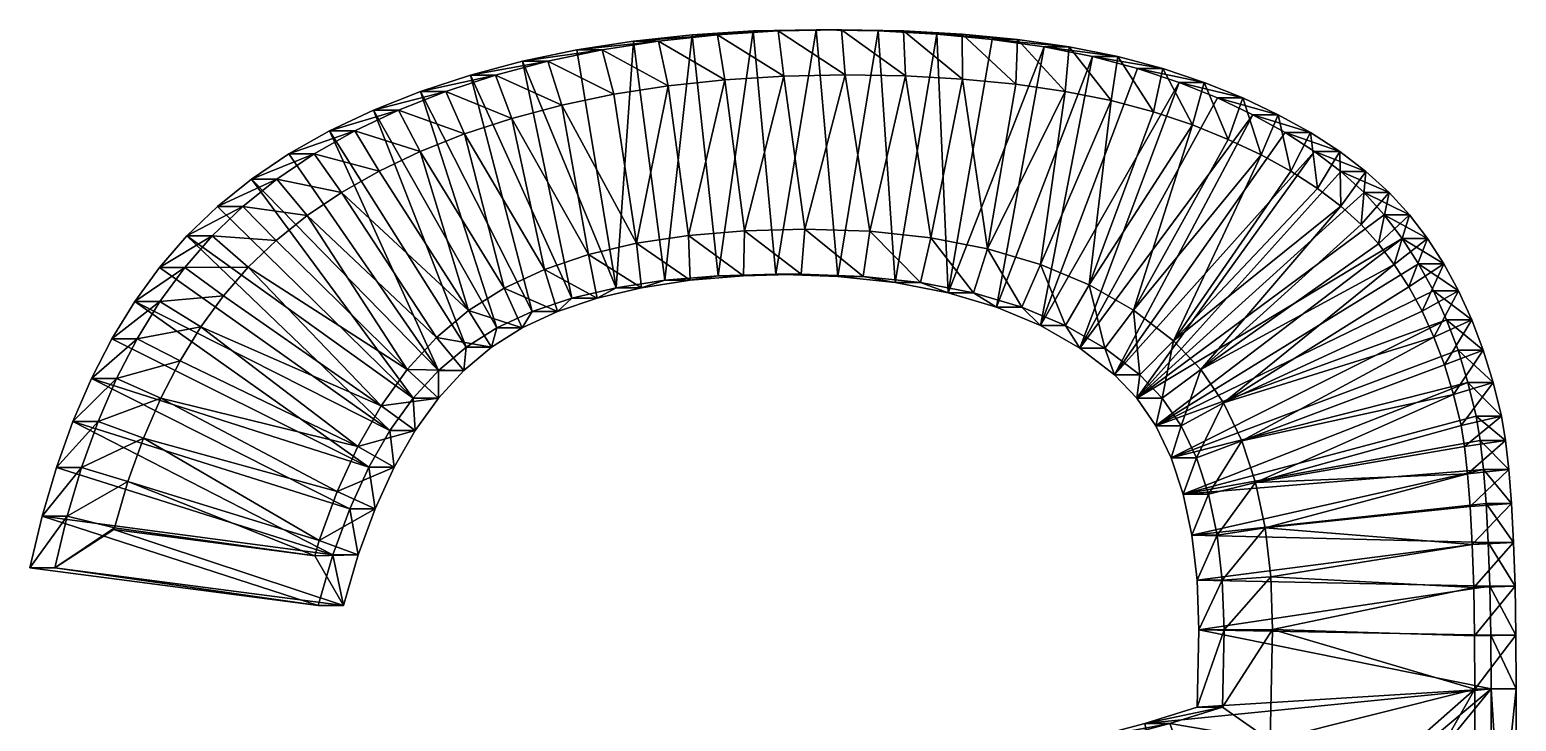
# Model space of a CAD drawing. Header units: metres. Extents: x -136 to 55, y -57 to 41.
# Drawn here: x -133.58 to -124.95, y -5.63 to -1.62 of the extents above; entities that cross this region are included whole.
import ezdxf

# ---------------------------------------------------------------- set-up
doc = ezdxf.new("R2010")
doc.units = ezdxf.units.M
doc.layers.get('0').update_dxf_attribs({"true_color": 0x57e057})

msp = doc.modelspace()

# ---------------------------------------------------------------- meshes
at = {"color": 74, "true_color": 0x58b11a}
mesh = msp.add_polyface(dxfattribs=at)
corners = [(-129.0155, -1.6165, -0.0207), (-129.3819, -1.6238, 0.0146), (-128.869, -1.6165, 1.5007), (-129.2354, -1.6238, 1.536), (-129.7355, -1.6457, 0.0486), (-129.5891, -1.6457, 1.57), (-130.0763, -1.6823, 0.0814), (-129.9298, -1.6823, 1.6028), (-130.4043, -1.7334, 0.113), (-130.1758, -3.1135, 0.091), (-130.0293, -3.1135, 1.6124), (-130.2859, -3.174, 1.6371), (-129.8931, -3.0703, 0.0638), (-129.7466, -3.0703, 1.5852), (-129.5845, -3.0444, 0.0341), (-129.438, -3.0444, 1.5555), (-129.2498, -3.0358, 0.0018), (-129.1033, -3.0358, 1.5233), (-128.8905, -3.0477, -0.0328), (-129.2354, -1.6238, 1.536), (-128.869, -1.6165, 1.5007), (-129.5891, -1.6457, 1.57), (-129.9298, -1.6823, 1.6028), (-130.2578, -1.7334, 1.6344), (-130.2578, -1.7334, 1.6344), (-130.0293, -3.1135, 1.6124), (-130.2859, -3.174, 1.6371), (-129.7466, -3.0703, 1.5852), (-129.438, -3.0444, 1.5555), (-129.1033, -3.0358, 1.5233), (-129.2039, -1.8857, 1.7523), (-128.8477, -1.8786, 1.718), (-129.5462, -1.9069, 1.7853), (-129.875, -1.9421, 1.8169), (-130.1903, -1.9913, 1.8473), (-130.0578, -2.856, 1.8345), (-130.3364, -2.9217, 1.8614), (-129.7562, -2.81, 1.8055), (-129.4312, -2.7827, 1.7742), (-129.0814, -2.7737, 1.7405)]
mesh.append_faces([[corners[k] for k in face] for face in [(4, 12, 6), (1, 14, 4), (0, 16, 1)]], dxfattribs={"vtx0": -1, "vtx1": -1, "color": 74})
mesh.append_faces([[corners[k] for k in face] for face in [(33, 35, 37), (32, 37, 38), (30, 38, 39), (6, 12, 9), (4, 14, 12), (1, 16, 14), (0, 18, 16)]], dxfattribs={"vtx0": -1, "vtx2": -1, "color": 74})
mesh.append_faces([[corners[k] for k in face] for face in [(0, 1, 2), (1, 4, 3), (4, 6, 5), (6, 8, 7), (9, 12, 10), (12, 14, 13), (14, 16, 15), (16, 18, 17), (3, 5, 19), (5, 7, 21), (7, 23, 22), (10, 13, 25), (13, 15, 27), (15, 17, 28), (19, 21, 30), (21, 22, 32), (22, 24, 33), (25, 27, 35), (27, 28, 37), (28, 29, 38)]], dxfattribs={"vtx1": -1, "color": 74})
mesh.append_faces([[corners[k] for k in face] for face in [(33, 34, 35), (32, 33, 37), (30, 32, 38), (31, 30, 39)]], dxfattribs={"vtx1": -1, "vtx2": -1, "color": 74})
mesh.append_faces([[corners[k] for k in face] for face in [(1, 3, 2), (4, 5, 3), (6, 7, 5), (9, 10, 11), (12, 13, 10), (14, 15, 13), (16, 17, 15), (3, 19, 20), (5, 21, 19), (7, 22, 21), (23, 24, 22), (10, 25, 26), (13, 27, 25), (15, 28, 27), (17, 29, 28), (19, 30, 31), (21, 32, 30), (22, 33, 32), (24, 34, 33), (25, 35, 36), (27, 37, 35), (28, 38, 37), (29, 39, 38)]], dxfattribs={"vtx2": -1, "color": 74})
mesh = msp.add_polyface(dxfattribs=at)
corners = [(-126.9108, -1.922, -0.2234), (-127.1519, -1.841, -0.2002), (-126.7643, -1.922, 1.298), (-127.0054, -1.841, 1.3213), (-127.413, -1.7724, -0.175), (-127.2665, -1.7724, 1.3464), (-127.6938, -1.7163, -0.148), (-127.5473, -1.7163, 1.3734), (-127.9945, -1.6726, -0.119), (-127.848, -1.6726, 1.4024), (-128.315, -1.6414, -0.0882), (-128.1685, -1.6414, 1.4332), (-128.6553, -1.6227, -0.0554), (-128.5088, -1.6227, 1.466), (-129.0155, -1.6165, -0.0207), (-128.869, -1.6165, 1.5007), (-127.0054, -1.841, 1.3213), (-127.2665, -1.7724, 1.3464), (-127.5473, -1.7163, 1.3734), (-127.848, -1.6726, 1.4024), (-128.1685, -1.6414, 1.4332), (-128.5088, -1.6227, 1.466), (-128.869, -1.6165, 1.5007), (-129.2354, -1.6238, 1.536), (-127.059, -2.0922, 1.5458), (-126.8337, -2.1679, 1.5241), (-127.304, -2.0278, 1.5694), (-127.5705, -1.9746, 1.595), (-127.8583, -1.9328, 1.6227), (-128.1673, -1.9028, 1.6525), (-128.4973, -1.8846, 1.6843), (-128.8477, -1.8786, 1.718), (-129.2354, -1.6238, 1.536), (-129.0814, -2.7737, 1.7405), (-128.7049, -2.7861, 1.7043), (-128.3514, -2.824, 1.6702), (-128.0214, -2.8879, 1.6384), (-127.715, -2.9787, 1.6089), (-127.4326, -3.0974, 1.5818), (-128.8905, -3.0477, -0.0328), (-128.5574, -3.0833, -0.0648), (-128.2505, -3.1428, -0.0944), (-127.9699, -3.226, -0.1214), (-127.7154, -3.3329, -0.1459), (-127.4872, -3.4637, -0.1679), (-126.6882, -2.0125, -0.2448)]
mesh.append_faces([[corners[k] for k in face] for face in [(12, 39, 14), (10, 40, 12), (8, 41, 10), (6, 41, 8), (4, 42, 6), (1, 43, 4)]], dxfattribs={"vtx0": -1, "vtx1": -1, "color": 74})
mesh.append_faces([[corners[k] for k in face] for face in [(31, 33, 34), (44, 0, 45)]], dxfattribs={"vtx0": -1, "vtx2": -1, "color": 74})
mesh.append_faces([[corners[k] for k in face] for face in [(0, 1, 2), (1, 4, 3), (4, 6, 5), (6, 8, 7), (8, 10, 9), (10, 12, 11), (12, 14, 13), (3, 5, 16), (5, 7, 17), (7, 9, 18), (9, 11, 19), (11, 13, 20), (13, 15, 21), (15, 23, 22), (16, 17, 24), (17, 18, 26), (18, 19, 27), (19, 20, 28), (20, 21, 29), (21, 22, 30), (22, 32, 31)]], dxfattribs={"vtx1": -1, "color": 74})
mesh.append_faces([[corners[k] for k in face] for face in [(30, 31, 34), (29, 30, 35), (28, 29, 36), (27, 28, 36), (26, 27, 37), (24, 26, 38), (25, 24, 38), (1, 0, 43)]], dxfattribs={"vtx1": -1, "vtx2": -1, "color": 74})
mesh.append_faces([[corners[k] for k in face] for face in [(1, 3, 2), (4, 5, 3), (6, 7, 5), (8, 9, 7), (10, 11, 9), (12, 13, 11), (14, 15, 13), (5, 17, 16), (7, 18, 17), (9, 19, 18), (11, 20, 19), (13, 21, 20), (15, 22, 21), (16, 24, 25), (17, 26, 24), (18, 27, 26), (19, 28, 27), (20, 29, 28), (21, 30, 29), (22, 31, 30)]], dxfattribs={"vtx2": -1, "color": 74})
mesh = msp.add_polyface(dxfattribs=at)
corners = [(-128.8905, -3.0477, -0.0328), (-128.744, -3.0477, 1.4887), (-129.1033, -3.0358, 1.5233), (-128.5574, -3.0833, -0.0648), (-128.4109, -3.0833, 1.4566), (-128.2505, -3.1428, -0.0944), (-128.104, -3.1428, 1.427), (-127.9699, -3.226, -0.1214), (-127.8234, -3.226, 1.4), (-127.7154, -3.3329, -0.1459), (-127.5689, -3.3329, 1.3755), (-127.4872, -3.4637, -0.1679), (-127.3407, -3.4637, 1.3535), (-127.2852, -3.6182, -0.1873), (-127.1387, -3.6182, 1.3341), (-127.1555, -3.7536, -0.1998), (-127.009, -3.7536, 1.3216), (-129.1033, -3.0358, 1.5233), (-128.744, -3.0477, 1.4887), (-128.4109, -3.0833, 1.4566), (-128.104, -3.1428, 1.427), (-127.8234, -3.226, 1.4), (-127.5689, -3.3329, 1.3755), (-127.3407, -3.4637, 1.3535), (-127.1387, -3.6182, 1.3341), (-127.009, -3.7536, 1.3216), (-129.0814, -2.7737, 1.7405), (-128.7049, -2.7861, 1.7043), (-128.3514, -2.824, 1.6702), (-128.0214, -2.8879, 1.6384), (-127.715, -2.9787, 1.6089), (-127.4326, -3.0974, 1.5818), (-127.1756, -3.2447, 1.557), (-126.9437, -3.4219, 1.5347), (-128.4973, -1.8846, 1.6843), (-128.1673, -1.9028, 1.6525), (-127.5705, -1.9746, 1.595), (-127.304, -2.0278, 1.5694), (-126.8337, -2.1679, 1.5241), (-128.6553, -1.6227, -0.0554), (-128.315, -1.6414, -0.0882), (-127.6938, -1.7163, -0.148), (-127.413, -1.7724, -0.175), (-126.4832, -2.1095, -0.2646), (-126.9108, -1.922, -0.2234)]
mesh.append_faces([[corners[k] for k in face] for face in [(11, 43, 13), (9, 44, 11)]], dxfattribs={"vtx0": -1, "vtx1": -1, "color": 74})
mesh.append_faces([[corners[k] for k in face] for face in [(34, 27, 28), (35, 28, 29), (36, 29, 30), (37, 30, 31), (38, 31, 32), (39, 3, 0), (40, 5, 3), (41, 7, 5), (42, 9, 7)]], dxfattribs={"vtx0": -1, "vtx2": -1, "color": 74})
mesh.append_faces([[corners[k] for k in face] for face in [(0, 3, 1), (3, 5, 4), (5, 7, 6), (7, 9, 8), (9, 11, 10), (11, 13, 12), (13, 15, 14), (2, 1, 17), (1, 4, 18), (4, 6, 19), (6, 8, 20), (8, 10, 21), (10, 12, 22), (12, 14, 23), (14, 16, 24), (17, 18, 26), (18, 19, 27), (19, 20, 28), (20, 21, 29), (21, 22, 30), (22, 23, 31), (23, 24, 32), (24, 25, 33)]], dxfattribs={"vtx1": -1, "color": 74})
mesh.append_faces([[corners[k] for k in face] for face in [(0, 1, 2), (3, 4, 1), (5, 6, 4), (7, 8, 6), (9, 10, 8), (11, 12, 10), (13, 14, 12), (15, 16, 14), (1, 18, 17), (4, 19, 18), (6, 20, 19), (8, 21, 20), (10, 22, 21), (12, 23, 22), (14, 24, 23), (16, 25, 24), (18, 27, 26), (19, 28, 27), (20, 29, 28), (21, 30, 29), (22, 31, 30), (23, 32, 31), (24, 33, 32)]], dxfattribs={"vtx2": -1, "color": 74})
mesh = msp.add_polyface(dxfattribs=at)
corners = [(-130.4043, -1.7334, 0.113), (-130.2578, -1.7334, 1.6344), (-129.9298, -1.6823, 1.6028), (-130.7194, -1.7992, 0.1433), (-130.5729, -1.7992, 1.6648), (-131.0216, -1.8796, 0.1724), (-130.8751, -1.8796, 1.6939), (-131.0465, -3.459, 0.1748), (-130.9, -3.459, 1.6963), (-131.0595, -3.5932, 1.7116), (-130.8678, -3.3467, 0.1576), (-130.7213, -3.3467, 1.6791), (-130.6631, -3.2517, 0.1379), (-130.5166, -3.2517, 1.6594), (-130.4324, -3.174, 0.1157), (-130.2859, -3.174, 1.6371), (-130.1758, -3.1135, 0.091), (-130.2578, -1.7334, 1.6344), (-130.5729, -1.7992, 1.6648), (-130.8751, -1.8796, 1.6939), (-131.1645, -1.9746, 1.7217), (-131.0595, -3.5932, 1.7116), (-130.9, -3.459, 1.6963), (-130.7213, -3.3467, 1.6791), (-130.5166, -3.2517, 1.6594), (-130.2859, -3.174, 1.6371), (-130.0293, -3.1135, 1.6124), (-130.1903, -1.9913, 1.8473), (-130.492, -2.0543, 1.8763), (-130.7803, -2.1309, 1.9041), (-131.1645, -1.9746, 1.7217), (-131.0551, -2.2212, 1.9306), (-131.2191, -3.4033, 1.9463), (-131.0327, -3.2465, 1.9284), (-130.8247, -3.1158, 1.9084), (-130.5922, -3.0079, 1.886), (-130.3364, -2.9217, 1.8614), (-130.0293, -3.1135, 1.6124), (-131.3132, -2.3236, 1.9554), (-130.0578, -2.856, 1.8345), (-131.311, -1.9746, 0.2003), (-130.0763, -1.6823, 0.0814)]
mesh.append_faces([[corners[k] for k in face] for face in [(5, 12, 40), (3, 14, 5), (0, 16, 3), (41, 16, 0)]], dxfattribs={"vtx0": -1, "vtx1": -1, "color": 74})
mesh.append_faces([[corners[k] for k in face] for face in [(38, 33, 34), (31, 34, 35), (29, 35, 36), (28, 36, 39), (40, 12, 10), (5, 14, 12), (3, 16, 14)]], dxfattribs={"vtx0": -1, "vtx2": -1, "color": 74})
mesh.append_faces([[corners[k] for k in face] for face in [(0, 3, 1), (3, 5, 4), (7, 10, 8), (10, 12, 11), (12, 14, 13), (14, 16, 15), (1, 4, 17), (4, 6, 18), (6, 20, 19), (9, 8, 21), (8, 11, 22), (11, 13, 23), (13, 15, 24), (15, 26, 25), (17, 18, 27), (18, 19, 28), (19, 30, 29), (21, 22, 32), (22, 23, 33), (23, 24, 34), (24, 25, 35), (25, 37, 36)]], dxfattribs={"vtx1": -1, "color": 74})
mesh.append_faces([[corners[k] for k in face] for face in [(31, 38, 34), (29, 31, 35), (28, 29, 36), (27, 28, 39)]], dxfattribs={"vtx1": -1, "vtx2": -1, "color": 74})
mesh.append_faces([[corners[k] for k in face] for face in [(0, 1, 2), (3, 4, 1), (5, 6, 4), (7, 8, 9), (10, 11, 8), (12, 13, 11), (14, 15, 13), (4, 18, 17), (6, 19, 18), (8, 22, 21), (11, 23, 22), (13, 24, 23), (15, 25, 24), (18, 28, 27), (19, 29, 28), (30, 31, 29), (22, 33, 32), (23, 34, 33), (24, 35, 34), (25, 36, 35)]], dxfattribs={"vtx2": -1, "color": 74})
mesh = msp.add_polyface(dxfattribs=at)
corners = [(-131.0216, -1.8796, 0.1724), (-131.311, -1.9746, 0.2003), (-130.8751, -1.8796, 1.6939), (-131.1645, -1.9746, 1.7217), (-131.5845, -2.0831, 0.2266), (-131.438, -2.0831, 1.7481), (-131.8389, -2.2041, 0.2511), (-131.6924, -2.2041, 1.7726), (-132.0743, -2.3376, 0.2738), (-131.9278, -2.3376, 1.7952), (-131.488, -3.9415, 0.2173), (-131.3532, -3.7541, 0.2044), (-131.3415, -3.9415, 1.7388), (-131.2067, -3.7541, 1.7258), (-131.206, -3.5932, 0.1902), (-131.0595, -3.5932, 1.7116), (-131.0465, -3.459, 0.1748), (-131.1645, -1.9746, 1.7217), (-130.8751, -1.8796, 1.6939), (-131.438, -2.0831, 1.7481), (-131.6924, -2.2041, 1.7726), (-131.9278, -2.3376, 1.7952), (-132.1441, -2.4835, 1.8161), (-131.3415, -3.9415, 1.7388), (-131.2067, -3.7541, 1.7258), (-131.0595, -3.5932, 1.7116), (-131.0551, -2.2212, 1.9306), (-131.3132, -2.3236, 1.9554), (-131.5514, -2.4369, 1.9784), (-131.7698, -2.5608, 1.9994), (-132.1441, -2.4835, 1.8161), (-131.9688, -2.695, 2.0185), (-131.5399, -3.7991, 1.9772), (-131.6751, -4.0352, 1.9903), (-131.3881, -3.5881, 1.9626), (-131.2191, -3.4033, 1.9463), (-132.5847, -3.3403, 2.0778), (-132.31, -2.9941, 2.0514), (-132.1487, -2.8395, 2.0359), (-131.0327, -3.2465, 1.9284), (-132.969, -3.1943, 0.3599), (-131.6105, -4.1555, 0.2291), (-132.6661, -2.8129, 0.3308), (-132.2906, -2.4835, 0.2946), (-132.4879, -2.642, 0.3136), (-130.8678, -3.3467, 0.1576)]
mesh.append_faces([[corners[k] for k in face] for face in [(43, 11, 44), (8, 14, 43), (6, 14, 8), (4, 16, 6), (1, 45, 4)]], dxfattribs={"vtx0": -1, "vtx1": -1, "color": 74})
mesh.append_faces([[corners[k] for k in face] for face in [(36, 33, 32), (37, 32, 34), (31, 34, 35), (29, 35, 39), (40, 10, 41), (42, 11, 10), (43, 14, 11), (6, 16, 14), (4, 45, 16)]], dxfattribs={"vtx0": -1, "vtx2": -1, "color": 74})
mesh.append_faces([[corners[k] for k in face] for face in [(0, 1, 2), (1, 4, 3), (4, 6, 5), (6, 8, 7), (10, 11, 12), (11, 14, 13), (14, 16, 15), (3, 5, 17), (5, 7, 19), (7, 9, 20), (9, 22, 21), (12, 13, 23), (13, 15, 24), (17, 19, 26), (19, 20, 27), (20, 21, 28), (21, 30, 29), (23, 24, 32), (24, 25, 34)]], dxfattribs={"vtx1": -1, "color": 74})
mesh.append_faces([[corners[k] for k in face] for face in [(38, 37, 34), (31, 38, 34), (29, 31, 35), (28, 29, 39), (27, 28, 39)]], dxfattribs={"vtx1": -1, "vtx2": -1, "color": 74})
mesh.append_faces([[corners[k] for k in face] for face in [(1, 3, 2), (4, 5, 3), (6, 7, 5), (8, 9, 7), (11, 13, 12), (14, 15, 13), (3, 17, 18), (5, 19, 17), (7, 20, 19), (9, 21, 20), (13, 24, 23), (15, 25, 24), (19, 27, 26), (20, 28, 27), (21, 29, 28), (30, 31, 29), (23, 32, 33), (24, 34, 32), (25, 35, 34)]], dxfattribs={"vtx2": -1, "color": 74})
mesh = msp.add_polyface(dxfattribs=at)
corners = [(-125.6161, -2.8278, -0.3481), (-125.7203, -2.6905, -0.338), (-125.4696, -2.8278, 1.1734), (-125.5738, -2.6905, 1.1834), (-125.8379, -2.5615, -0.3267), (-125.6914, -2.5615, 1.1947), (-125.973, -2.4388, -0.3137), (-125.8265, -2.4388, 1.2077), (-126.1256, -2.3226, -0.299), (-125.9791, -2.3226, 1.2224), (-126.2956, -2.2128, -0.2826), (-126.1491, -2.2128, 1.2388), (-126.4832, -2.1095, -0.2646), (-126.3367, -2.1095, 1.2569), (-126.6882, -2.0125, -0.2448), (-126.5417, -2.0125, 1.2766), (-126.9108, -1.922, -0.2234), (-126.7643, -1.922, 1.298), (-125.4696, -2.8278, 1.1734), (-125.5738, -2.6905, 1.1834), (-125.6914, -2.5615, 1.1947), (-125.8265, -2.4388, 1.2077), (-125.9791, -2.3226, 1.2224), (-126.1491, -2.2128, 1.2388), (-126.3367, -2.1095, 1.2569), (-126.5417, -2.0125, 1.2766), (-126.7643, -1.922, 1.298), (-127.0054, -1.841, 1.3213), (-127.0054, -1.841, 1.3213), (-125.6621, -2.9787, 1.4113), (-125.7531, -2.8588, 1.42), (-125.8545, -2.7475, 1.4298), (-125.9721, -2.6408, 1.4411), (-126.1077, -2.5375, 1.4542), (-126.2616, -2.4382, 1.469), (-126.4341, -2.3431, 1.4856), (-126.6254, -2.2527, 1.504), (-126.8337, -2.1679, 1.5241), (-127.1756, -3.2447, 1.557), (-126.9437, -3.4219, 1.5347), (-127.1555, -3.7536, -0.1998), (-127.2852, -3.6182, -0.1873), (-127.4872, -3.4637, -0.1679)]
mesh.append_faces([[corners[k] for k in face] for face in [(36, 38, 35)]], dxfattribs={"vtx0": -1, "vtx1": -1, "color": 74})
mesh.append_faces([[corners[k] for k in face] for face in [(39, 33, 34), (39, 34, 35), (40, 8, 6), (41, 10, 8), (41, 12, 10), (42, 14, 12)]], dxfattribs={"vtx0": -1, "vtx2": -1, "color": 74})
mesh.append_faces([[corners[k] for k in face] for face in [(0, 1, 2), (1, 4, 3), (4, 6, 5), (6, 8, 7), (8, 10, 9), (10, 12, 11), (12, 14, 13), (14, 16, 15), (2, 3, 18), (3, 5, 19), (5, 7, 20), (7, 9, 21), (9, 11, 22), (11, 13, 23), (13, 15, 24), (15, 17, 25), (17, 27, 26), (18, 19, 29), (19, 20, 30), (20, 21, 31), (21, 22, 32), (22, 23, 33), (23, 24, 34), (24, 25, 35), (25, 26, 36), (26, 28, 37)]], dxfattribs={"vtx1": -1, "color": 74})
mesh.append_faces([[corners[k] for k in face] for face in [(36, 37, 38)]], dxfattribs={"vtx1": -1, "vtx2": -1, "color": 74})
mesh.append_faces([[corners[k] for k in face] for face in [(1, 3, 2), (4, 5, 3), (6, 7, 5), (8, 9, 7), (10, 11, 9), (12, 13, 11), (14, 15, 13), (16, 17, 15), (3, 19, 18), (5, 20, 19), (7, 21, 20), (9, 22, 21), (11, 23, 22), (13, 24, 23), (15, 25, 24), (17, 26, 25), (27, 28, 26), (20, 31, 30), (21, 32, 31), (22, 33, 32), (23, 34, 33), (24, 35, 34), (25, 36, 35), (26, 37, 36)]], dxfattribs={"vtx2": -1, "color": 74})
mesh = msp.add_polyface(dxfattribs=at)
corners = [(-125.235, -3.6629, -0.3848), (-125.0885, -3.6629, 1.1367), (-125.0403, -3.8597, 1.132), (-125.2925, -3.476, -0.3792), (-125.146, -3.476, 1.1422), (-125.3594, -3.2991, -0.3728), (-125.2129, -3.2991, 1.1487), (-125.4357, -3.132, -0.3654), (-125.2892, -3.132, 1.156), (-125.5212, -2.9749, -0.3572), (-125.3747, -2.9749, 1.1642), (-125.6161, -2.8278, -0.3481), (-125.4696, -2.8278, 1.1734), (-125.0885, -3.6629, 1.1367), (-125.0403, -3.8597, 1.132), (-125.146, -3.476, 1.1422), (-125.2129, -3.2991, 1.1487), (-125.2892, -3.132, 1.156), (-125.3747, -2.9749, 1.1642), (-125.4696, -2.8278, 1.1734), (-125.319, -3.733, 1.3782), (-125.3719, -3.5613, 1.3833), (-125.4327, -3.4003, 1.3892), (-125.5015, -3.2497, 1.3958), (-125.5779, -3.1092, 1.4032), (-125.6621, -2.9787, 1.4113), (-125.5738, -2.6905, 1.1834), (-125.7531, -2.8588, 1.42), (-127.009, -3.7536, 1.3216), (-126.7852, -3.5875, 1.5194), (-126.9437, -3.4219, 1.5347), (-126.8993, -3.9143, 1.311), (-126.5465, -4.0016, 1.4964), (-126.6522, -3.7824, 1.5066), (-125.8545, -2.7475, 1.4298), (-125.9721, -2.6408, 1.4411), (-126.1077, -2.5375, 1.4542), (-127.1756, -3.2447, 1.557), (-126.4341, -2.3431, 1.4856), (-126.9561, -4.1004, -0.219), (-127.0458, -3.9143, -0.2104), (-127.1555, -3.7536, -0.1998), (-125.7203, -2.6905, -0.338), (-125.8379, -2.5615, -0.3267), (-125.973, -2.4388, -0.3137), (-127.2852, -3.6182, -0.1873), (-126.1256, -2.3226, -0.299)]
mesh.append_faces([[corners[k] for k in face] for face in [(41, 11, 40), (45, 46, 41)]], dxfattribs={"vtx0": -1, "vtx1": -1, "color": 74})
mesh.append_faces([[corners[k] for k in face] for face in [(32, 21, 22), (33, 22, 23), (33, 23, 24), (33, 24, 25), (29, 25, 27), (29, 27, 34), (29, 34, 35), (30, 35, 36), (39, 3, 0), (39, 5, 3), (40, 7, 5), (40, 9, 7), (40, 11, 9), (41, 42, 11), (41, 43, 42), (41, 44, 43)]], dxfattribs={"vtx0": -1, "vtx2": -1, "color": 74})
mesh.append_faces([[corners[k] for k in face] for face in [(0, 3, 1), (3, 5, 4), (5, 7, 6), (7, 9, 8), (9, 11, 10), (1, 4, 13), (4, 6, 15), (6, 8, 16), (8, 10, 17), (10, 12, 18), (13, 15, 20), (15, 16, 21), (16, 17, 22), (17, 18, 23), (18, 19, 24), (28, 31, 29)]], dxfattribs={"vtx1": -1, "color": 74})
mesh.append_faces([[corners[k] for k in face] for face in [(33, 32, 22), (29, 33, 25), (30, 29, 35), (37, 30, 38)]], dxfattribs={"vtx1": -1, "vtx2": -1, "color": 74})
mesh.append_faces([[corners[k] for k in face] for face in [(0, 1, 2), (3, 4, 1), (5, 6, 4), (7, 8, 6), (9, 10, 8), (11, 12, 10), (1, 13, 14), (4, 15, 13), (6, 16, 15), (8, 17, 16), (10, 18, 17), (12, 19, 18), (15, 21, 20), (16, 22, 21), (17, 23, 22), (18, 24, 23), (19, 25, 24), (26, 27, 25), (28, 29, 30)]], dxfattribs={"vtx2": -1, "color": 74})
mesh = msp.add_polyface(dxfattribs=at)
corners = [(-132.0743, -2.3376, 0.2738), (-132.2906, -2.4835, 0.2946), (-131.9278, -2.3376, 1.7952), (-132.1441, -2.4835, 1.8161), (-132.4879, -2.642, 0.3136), (-132.3414, -2.642, 1.8351), (-132.6661, -2.8129, 0.3308), (-132.5196, -2.8129, 1.8522), (-132.8253, -2.9962, 0.3461), (-132.6788, -2.9962, 1.8675), (-132.969, -3.1943, 0.3599), (-132.8225, -3.1943, 1.8814), (-133.1006, -3.4093, 0.3726), (-132.9541, -3.4093, 1.894), (-133.2201, -3.6413, 0.3841), (-133.0736, -3.6413, 1.9056), (-133.3276, -3.8903, 0.3945), (-133.1811, -3.8903, 1.9159), (-133.423, -4.1562, 0.4037), (-132.1441, -2.4835, 1.8161), (-131.9278, -2.3376, 1.7952), (-132.3414, -2.642, 1.8351), (-132.5196, -2.8129, 1.8522), (-132.6788, -2.9962, 1.8675), (-132.8225, -3.1943, 1.8814), (-132.9541, -3.4093, 1.894), (-133.0736, -3.6413, 1.9056), (-133.1811, -3.8903, 1.9159), (-133.2765, -4.1562, 1.9251), (-131.9688, -2.695, 2.0185), (-132.1487, -2.8395, 2.0359), (-132.31, -2.9941, 2.0514), (-132.4538, -3.1598, 2.0652), (-132.5847, -3.3403, 2.0778), (-132.7059, -3.5383, 2.0895), (-132.8169, -3.7538, 2.1002), (-132.9176, -3.987, 2.1099), (-131.6751, -4.0352, 1.9903), (-131.5399, -3.7991, 1.9772), (-131.7207, -4.3962, 0.2398), (-131.6105, -4.1555, 0.2291), (-131.488, -3.9415, 0.2173), (-131.3532, -3.7541, 0.2044)]
mesh.append_faces([[corners[k] for k in face] for face in [(14, 39, 16), (12, 40, 14), (10, 40, 12), (8, 41, 10), (6, 41, 8), (4, 42, 6)]], dxfattribs={"vtx0": -1, "vtx1": -1, "color": 74})
mesh.append_faces([[corners[k] for k in face] for face in [(0, 1, 2), (1, 4, 3), (4, 6, 5), (6, 8, 7), (8, 10, 9), (10, 12, 11), (12, 14, 13), (14, 16, 15), (16, 18, 17), (3, 5, 19), (5, 7, 21), (7, 9, 22), (9, 11, 23), (11, 13, 24), (13, 15, 25), (15, 17, 26), (17, 28, 27), (19, 21, 29), (21, 22, 30), (22, 23, 31), (23, 24, 32), (24, 25, 33), (25, 26, 34), (26, 27, 35)]], dxfattribs={"vtx1": -1, "color": 74})
mesh.append_faces([[corners[k] for k in face] for face in [(34, 35, 37), (33, 34, 37), (32, 33, 38), (31, 32, 38)]], dxfattribs={"vtx1": -1, "vtx2": -1, "color": 74})
mesh.append_faces([[corners[k] for k in face] for face in [(1, 3, 2), (4, 5, 3), (6, 7, 5), (8, 9, 7), (10, 11, 9), (12, 13, 11), (14, 15, 13), (16, 17, 15), (3, 19, 20), (5, 21, 19), (7, 22, 21), (9, 23, 22), (11, 24, 23), (13, 25, 24), (15, 26, 25), (17, 27, 26), (21, 30, 29), (22, 31, 30), (23, 32, 31), (24, 33, 32), (25, 34, 33), (26, 35, 34), (27, 36, 35)]], dxfattribs={"vtx2": -1, "color": 74})
mesh = msp.add_polyface(dxfattribs=at)
corners = [(-125.1169, -4.5914, -0.3961), (-124.9704, -4.5914, 1.1253), (-124.9617, -4.8461, 1.1245), (-125.1291, -4.3654, -0.3949), (-124.9826, -4.3654, 1.1265), (-125.1448, -4.1681, -0.3934), (-124.9983, -4.1681, 1.128), (-125.1641, -3.9995, -0.3916), (-125.0176, -3.9995, 1.1299), (-125.1868, -3.8597, -0.3894), (-125.0403, -3.8597, 1.132), (-125.235, -3.6629, -0.3848), (-124.9704, -4.5914, 1.1253), (-124.9617, -4.8461, 1.1245), (-124.9826, -4.3654, 1.1265), (-124.9983, -4.1681, 1.128), (-125.0176, -3.9995, 1.1299), (-125.0403, -3.8597, 1.132), (-125.0885, -3.6629, 1.1367), (-126.6899, -4.5486, 1.2909), (-126.6899, -4.5486, 1.2909), (-126.7397, -4.3118, 1.2957), (-126.66, -4.8107, 1.288), (-125.21, -4.603, 1.3677), (-125.2015, -4.8531, 1.3669), (-125.2219, -4.3829, 1.3689), (-125.237, -4.1935, 1.3703), (-125.255, -4.0356, 1.3721), (-125.2751, -3.9122, 1.374), (-125.0885, -3.6629, 1.1367), (-125.319, -3.733, 1.3782), (-126.8096, -4.1004, 1.3024), (-126.5465, -4.0016, 1.4964), (-126.6522, -3.7824, 1.5066), (-126.4667, -4.2433, 1.4887), (-126.4112, -4.5065, 1.4834), (-126.66, -4.8107, 1.288), (-126.3787, -4.7912, 1.4803), (-125.3719, -3.5613, 1.3833), (-126.8364, -4.5486, -0.2306), (-126.8065, -4.8107, -0.2334), (-126.8862, -4.3118, -0.2258), (-126.9561, -4.1004, -0.219), (-127.0458, -3.9143, -0.2104), (-125.3594, -3.2991, -0.3728)]
mesh.append_faces([[corners[k] for k in face] for face in [(39, 0, 40), (41, 5, 39), (42, 11, 41), (43, 44, 42)]], dxfattribs={"vtx0": -1, "vtx1": -1, "color": 74})
mesh.append_faces([[corners[k] for k in face] for face in [(35, 23, 25), (35, 25, 26), (34, 26, 27), (34, 27, 28), (34, 28, 30), (32, 30, 38), (39, 3, 0), (39, 5, 3), (41, 7, 5), (41, 9, 7), (41, 11, 9)]], dxfattribs={"vtx0": -1, "vtx2": -1, "color": 74})
mesh.append_faces([[corners[k] for k in face] for face in [(0, 3, 1), (3, 5, 4), (5, 7, 6), (7, 9, 8), (9, 11, 10), (1, 4, 12), (4, 6, 14), (6, 8, 15), (8, 10, 16), (10, 18, 17), (19, 22, 20), (12, 14, 23), (14, 15, 25), (15, 16, 26), (16, 17, 27), (17, 29, 28), (31, 21, 32), (21, 20, 34), (20, 36, 35)]], dxfattribs={"vtx1": -1, "color": 74})
mesh.append_faces([[corners[k] for k in face] for face in [(35, 37, 23), (34, 35, 26), (32, 34, 30)]], dxfattribs={"vtx1": -1, "vtx2": -1, "color": 74})
mesh.append_faces([[corners[k] for k in face] for face in [(0, 1, 2), (3, 4, 1), (5, 6, 4), (7, 8, 6), (9, 10, 8), (1, 12, 13), (4, 14, 12), (6, 15, 14), (8, 16, 15), (10, 17, 16), (19, 20, 21), (12, 23, 24), (14, 25, 23), (15, 26, 25), (16, 27, 26), (17, 28, 27), (29, 30, 28), (31, 32, 33), (21, 34, 32), (20, 35, 34)]], dxfattribs={"vtx2": -1, "color": 74})
mesh = msp.add_polyface(dxfattribs=at)
corners = [(-127.1555, -3.7536, -0.1998), (-127.0458, -3.9143, -0.2104), (-127.009, -3.7536, 1.3216), (-126.8993, -3.9143, 1.311), (-126.9561, -4.1004, -0.219), (-126.8096, -4.1004, 1.3024), (-126.8862, -4.3118, -0.2258), (-126.7397, -4.3118, 1.2957), (-126.8364, -4.5486, -0.2306), (-126.6899, -4.5486, 1.2909), (-126.8065, -4.8107, -0.2334), (-126.7965, -5.0982, -0.2344), (-126.66, -4.8107, 1.288), (-126.806, -5.5468, -0.2335), (-126.65, -5.0982, 1.287), (-127.1102, -5.6431, -0.2042), (-126.6595, -5.5468, 1.288), (-126.9637, -5.6431, 1.3172), (-127.4594, -5.7354, -0.1706), (-127.313, -5.7354, 1.3509), (-127.8536, -5.8238, -0.1326), (-127.7071, -5.8238, 1.3888), (-128.2927, -5.9083, -0.0903), (-128.1462, -5.9083, 1.4311), (-128.7768, -5.9889, -0.0437), (-128.6303, -5.9889, 1.4777), (-129.3058, -6.0656, 0.0072), (-127.009, -3.7536, 1.3216), (-126.8993, -3.9143, 1.311), (-126.8096, -4.1004, 1.3024), (-126.7397, -4.3118, 1.2957), (-126.6595, -5.5468, 1.288), (-126.9637, -5.6431, 1.3172), (-127.313, -5.7354, 1.3509), (-127.7071, -5.8238, 1.3888), (-128.1462, -5.9083, 1.4311), (-128.6303, -5.9889, 1.4777), (-129.1593, -6.0656, 1.5287), (-129.1593, -6.0656, 1.5287), (-126.6522, -3.7824, 1.5066), (-126.7852, -3.5875, 1.5194), (-126.8704, -5.8949, 1.5276), (-126.3818, -5.7403, 1.4806), (-127.2304, -5.99, 1.5623), (-127.6332, -6.0804, 1.6011), (-128.0794, -6.1663, 1.644), (-128.5694, -6.2479, 1.6912), (-129.1034, -6.3253, 1.7426), (-126.4313, -6.5317, 1.4853), (-127.4503, -7.1085, -0.1714), (-126.84, -6.9006, -0.2302)]
mesh.append_faces([[corners[k] for k in face] for face in [(18, 49, 20), (15, 50, 18)]], dxfattribs={"vtx0": -1, "vtx1": -1, "color": 74})
mesh.append_faces([[corners[k] for k in face] for face in [(0, 1, 2), (1, 4, 3), (4, 6, 5), (6, 8, 7), (8, 10, 9), (10, 11, 12), (11, 13, 14), (13, 15, 16), (15, 18, 17), (18, 20, 19), (20, 22, 21), (22, 24, 23), (24, 26, 25), (2, 3, 27), (3, 5, 28), (5, 7, 29), (7, 9, 30), (16, 17, 31), (17, 19, 32), (19, 21, 33), (21, 23, 34), (23, 25, 35), (25, 37, 36), (28, 29, 39), (32, 33, 41), (33, 34, 43), (34, 35, 44), (35, 36, 45), (36, 38, 46)]], dxfattribs={"vtx1": -1, "color": 74})
mesh.append_faces([[corners[k] for k in face] for face in [(41, 43, 48)]], dxfattribs={"vtx1": -1, "vtx2": -1, "color": 74})
mesh.append_faces([[corners[k] for k in face] for face in [(1, 3, 2), (4, 5, 3), (6, 7, 5), (8, 9, 7), (15, 17, 16), (18, 19, 17), (20, 21, 19), (22, 23, 21), (24, 25, 23), (3, 28, 27), (5, 29, 28), (7, 30, 29), (17, 32, 31), (19, 33, 32), (21, 34, 33), (23, 35, 34), (25, 36, 35), (37, 38, 36), (28, 39, 40), (32, 41, 42), (33, 43, 41), (34, 44, 43), (35, 45, 44), (36, 46, 45), (38, 47, 46)]], dxfattribs={"vtx2": -1, "color": 74})
mesh = msp.add_polyface(dxfattribs=at)
corners = [(-133.423, -4.1562, 0.4037), (-133.2765, -4.1562, 1.9251), (-133.1811, -3.8903, 1.9159), (-133.5064, -4.4391, 0.4117), (-133.3599, -4.4391, 1.9331), (-133.5777, -4.7389, 0.4186), (-133.4312, -4.7389, 1.94), (-131.9041, -4.9573, 0.2574), (-131.7576, -4.9573, 1.7788), (-131.8186, -4.6634, 0.2492), (-131.6721, -4.6634, 1.7706), (-131.7207, -4.3962, 0.2398), (-131.5742, -4.3962, 1.7612), (-131.6105, -4.1555, 0.2291), (-131.6059, -6.4542, 0.2287), (-131.7943, -6.5198, 0.2468), (-131.4594, -6.4542, 1.7501), (-131.6478, -6.5198, 1.7683), (-131.9771, -6.5928, 0.2644), (-131.8306, -6.5928, 1.7859), (-132.1543, -6.6733, 0.2815), (-133.2765, -4.1562, 1.9251), (-133.1811, -3.8903, 1.9159), (-133.3599, -4.4391, 1.9331), (-133.4312, -4.7389, 1.94), (-131.7576, -4.9573, 1.7788), (-131.6721, -4.6634, 1.7706), (-131.6478, -6.5198, 1.7683), (-131.8306, -6.5928, 1.7859), (-132.0078, -6.6733, 1.8029), (-132.9176, -3.987, 2.1099), (-133.0077, -4.2379, 2.1186), (-133.0869, -4.5068, 2.1262), (-133.0892, -4.5166, 2.1264), (-131.9244, -4.6686, 2.0143), (-131.899, -4.5813, 2.0118), (-131.5742, -4.3962, 1.7612), (-131.7946, -4.296, 2.0018), (-131.4641, -4.1555, 1.7506), (-131.6751, -4.0352, 1.9903), (-132.8169, -3.7538, 2.1002), (-133.3276, -3.8903, 0.3945), (-133.2201, -3.6413, 0.3841)]
mesh.append_faces([[corners[k] for k in face] for face in [(3, 7, 5)]], dxfattribs={"vtx0": -1, "color": 74})
mesh.append_faces([[corners[k] for k in face] for face in [(0, 9, 3), (41, 9, 0)]], dxfattribs={"vtx0": -1, "vtx1": -1, "color": 74})
mesh.append_faces([[corners[k] for k in face] for face in [(31, 34, 35), (30, 35, 37), (40, 37, 39), (3, 9, 7), (41, 11, 9), (42, 13, 11)]], dxfattribs={"vtx0": -1, "vtx2": -1, "color": 74})
mesh.append_faces([[corners[k] for k in face] for face in [(0, 3, 1), (3, 5, 4), (5, 7, 6), (7, 9, 8), (9, 11, 10), (11, 13, 12), (14, 15, 16), (15, 18, 17), (18, 20, 19), (1, 4, 21), (4, 6, 23), (6, 8, 24), (8, 10, 25), (10, 12, 26), (17, 19, 27), (19, 29, 28), (22, 21, 30), (21, 23, 31), (23, 24, 32), (24, 25, 33), (25, 26, 34), (26, 36, 35), (36, 38, 37)]], dxfattribs={"vtx1": -1, "color": 74})
mesh.append_faces([[corners[k] for k in face] for face in [(31, 32, 34), (30, 31, 35), (40, 30, 37)]], dxfattribs={"vtx1": -1, "vtx2": -1, "color": 74})
mesh.append_faces([[corners[k] for k in face] for face in [(0, 1, 2), (3, 4, 1), (5, 6, 4), (7, 8, 6), (9, 10, 8), (11, 12, 10), (15, 17, 16), (18, 19, 17), (1, 21, 22), (4, 23, 21), (6, 24, 23), (8, 25, 24), (10, 26, 25), (19, 28, 27), (21, 31, 30), (23, 32, 31), (24, 33, 32), (25, 34, 33), (26, 35, 34), (36, 37, 35), (38, 39, 37), (32, 33, 34)]], dxfattribs={"vtx2": -1, "color": 74})
mesh = msp.add_polyface(dxfattribs=at)
corners = [(-131.6105, -4.1555, 0.2291), (-131.4641, -4.1555, 1.7506), (-131.5742, -4.3962, 1.7612), (-131.488, -3.9415, 0.2173), (-131.3415, -3.9415, 1.7388), (-129.3058, -6.0656, 0.0072), (-129.1593, -6.0656, 1.5287), (-128.6303, -5.9889, 1.4777), (-129.8798, -6.1384, 0.0625), (-129.7333, -6.1384, 1.5839), (-130.1619, -6.174, 0.0897), (-130.0154, -6.174, 1.6111), (-130.4229, -6.21, 0.1148), (-130.2764, -6.21, 1.6362), (-130.6628, -6.2464, 0.1379), (-130.5163, -6.2464, 1.6593), (-130.8817, -6.2832, 0.159), (-130.7352, -6.2832, 1.6804), (-131.0794, -6.3204, 0.178), (-130.9329, -6.3204, 1.6994), (-131.2561, -6.358, 0.195), (-131.1096, -6.358, 1.7164), (-131.4117, -6.396, 0.21), (-131.2652, -6.396, 1.7314), (-131.6059, -6.4542, 0.2287), (-131.4594, -6.4542, 1.7501), (-131.5742, -4.3962, 1.7612), (-131.6721, -4.6634, 1.7706), (-131.4641, -4.1555, 1.7506), (-131.3415, -3.9415, 1.7388), (-129.1593, -6.0656, 1.5287), (-129.7333, -6.1384, 1.5839), (-130.0154, -6.174, 1.6111), (-130.2764, -6.21, 1.6362), (-130.5163, -6.2464, 1.6593), (-130.7352, -6.2832, 1.6804), (-130.9329, -6.3204, 1.6994), (-131.1096, -6.358, 1.7164), (-131.2652, -6.396, 1.7314), (-131.4594, -6.4542, 1.7501), (-131.6751, -4.0352, 1.9903), (-129.1034, -6.3253, 1.7426), (-129.6797, -6.3984, 1.7981), (-129.9604, -6.4338, 1.8252), (-130.2182, -6.4694, 1.85), (-130.4544, -6.5052, 1.8727), (-130.6687, -6.5412, 1.8934), (-130.861, -6.5774, 1.9119)]
mesh.append_faces([[corners[k] for k in face] for face in [(0, 3, 1), (5, 8, 6), (8, 10, 9), (10, 12, 11), (12, 14, 13), (14, 16, 15), (16, 18, 17), (18, 20, 19), (20, 22, 21), (22, 24, 23), (2, 1, 26), (1, 4, 28), (6, 9, 30), (9, 11, 31), (11, 13, 32), (13, 15, 33), (15, 17, 34), (17, 19, 35), (19, 21, 36), (21, 23, 37), (23, 25, 38), (28, 29, 40), (30, 31, 41), (31, 32, 42), (32, 33, 43), (33, 34, 44), (34, 35, 45), (35, 36, 46), (36, 37, 47)]], dxfattribs={"vtx1": -1, "color": 74})
mesh.append_faces([[corners[k] for k in face] for face in [(0, 1, 2), (3, 4, 1), (5, 6, 7), (8, 9, 6), (10, 11, 9), (12, 13, 11), (14, 15, 13), (16, 17, 15), (18, 19, 17), (20, 21, 19), (22, 23, 21), (24, 25, 23), (2, 26, 27), (1, 28, 26), (4, 29, 28), (9, 31, 30), (11, 32, 31), (13, 33, 32), (15, 34, 33), (17, 35, 34), (19, 36, 35), (21, 37, 36), (23, 38, 37), (25, 39, 38), (31, 42, 41), (32, 43, 42), (33, 44, 43), (34, 45, 44)]], dxfattribs={"vtx2": -1, "color": 74})
mesh = msp.add_polyface(dxfattribs=at)
corners = [(-125.1012, -7.7276, -0.3976), (-125.1012, -5.4418, -0.3976), (-124.9547, -7.7276, 1.1238), (-124.9547, -5.4418, 1.1238), (-125.1029, -5.1296, -0.3975), (-124.9564, -5.1296, 1.124), (-125.1082, -4.8461, -0.397), (-124.9617, -4.8461, 1.1245), (-125.1169, -4.5914, -0.3961), (-126.8065, -4.8107, -0.2334), (-126.66, -4.8107, 1.288), (-126.6899, -4.5486, 1.2909), (-126.7965, -5.0982, -0.2344), (-126.65, -5.0982, 1.287), (-126.806, -5.5468, -0.2335), (-126.6595, -5.5468, 1.288), (-124.9547, -7.7276, 1.1238), (-124.9547, -5.4418, 1.1238), (-124.9564, -5.1296, 1.124), (-124.9617, -4.8461, 1.1245), (-124.9704, -4.5914, 1.1253), (-126.66, -4.8107, 1.288), (-126.6899, -4.5486, 1.2909), (-126.65, -5.0982, 1.287), (-126.6595, -5.5468, 1.288), (-126.6935, -6.9006, 1.2912), (-126.6595, -7.527, 1.288), (-126.6935, -6.9006, 1.2912), (-126.6595, -7.527, 1.288), (-125.1946, -7.7281, 1.3663), (-125.1946, -5.4425, 1.3663), (-125.1963, -5.1327, 1.3664), (-125.2015, -4.8531, 1.3669), (-124.9704, -4.5914, 1.1253), (-126.3787, -4.7912, 1.4803), (-126.4112, -4.5065, 1.4834), (-126.3681, -5.0964, 1.4793), (-126.3818, -5.7403, 1.4806), (-126.9637, -5.6431, 1.3172), (-126.4313, -6.5317, 1.4853), (-126.3776, -7.5223, 1.4802), (-126.8704, -5.8949, 1.5276), (-125.21, -4.603, 1.3677), (-126.806, -7.527, -0.2335), (-126.84, -6.9006, -0.2302), (-127.1102, -5.6431, -0.2042)]
mesh.append_faces([[corners[k] for k in face] for face in [(44, 1, 43), (14, 1, 45), (12, 1, 14), (9, 6, 12)]], dxfattribs={"vtx0": -1, "vtx1": -1, "color": 74})
mesh.append_faces([[corners[k] for k in face] for face in [(37, 39, 30), (45, 1, 44)]], dxfattribs={"vtx0": -1, "vtx1": -1, "vtx2": -1, "color": 74})
mesh.append_faces([[corners[k] for k in face] for face in [(40, 29, 30), (36, 30, 31), (36, 31, 32), (34, 32, 42), (43, 1, 0), (12, 4, 1), (12, 6, 4), (9, 8, 6)]], dxfattribs={"vtx0": -1, "vtx2": -1, "color": 74})
mesh.append_faces([[corners[k] for k in face] for face in [(0, 1, 2), (1, 4, 3), (4, 6, 5), (6, 8, 7), (2, 3, 16), (3, 5, 17), (5, 7, 18), (7, 20, 19), (10, 13, 21), (13, 15, 23), (25, 26, 27), (16, 17, 29), (17, 18, 30), (18, 19, 31), (19, 33, 32), (21, 23, 34), (23, 24, 36), (24, 38, 37), (27, 28, 39)]], dxfattribs={"vtx1": -1, "color": 74})
mesh.append_faces([[corners[k] for k in face] for face in [(39, 40, 30), (37, 41, 39), (36, 37, 30), (34, 36, 32)]], dxfattribs={"vtx1": -1, "vtx2": -1, "color": 74})
mesh.append_faces([[corners[k] for k in face] for face in [(1, 3, 2), (4, 5, 3), (6, 7, 5), (9, 10, 11), (12, 13, 10), (14, 15, 13), (3, 17, 16), (5, 18, 17), (7, 19, 18), (10, 21, 22), (13, 23, 21), (15, 24, 23), (26, 28, 27), (17, 30, 29), (18, 31, 30), (19, 32, 31), (21, 34, 35), (23, 36, 34), (24, 37, 36), (28, 40, 39)]], dxfattribs={"vtx2": -1, "color": 74})

doc.saveas('drawing.dxf')
